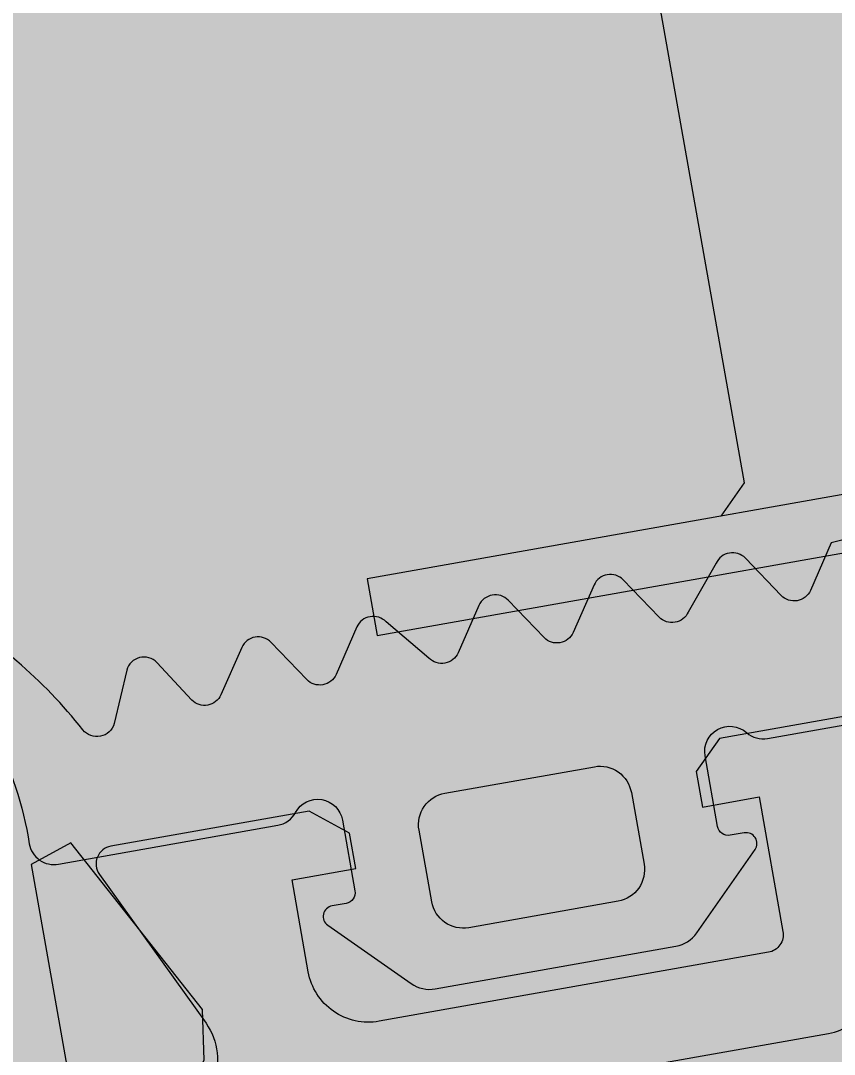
# Model space of a CAD drawing. Header units: millimetres. Extents: x -9096648 to 8741128, y -70248 to 735163.
# Drawn here: x -196587.63 to -196573.83, y 345907.36 to 345924.9 of the extents above; entities that cross this region are included whole.
import ezdxf
from ezdxf import colors
from ezdxf.entities.mleader import LeaderData, LeaderLine
from ezdxf.enums import TextEntityAlignment as Align
from ezdxf.math import Vec2, Vec3

# ---------------------------------------------------------------- set-up
doc = ezdxf.new("R2018")
doc.units = ezdxf.units.MM
for name, color, linetype, lineweight in [('АР_Маркер экспликации', 239, 'Continuous', 13), ('АР_Номер помещения', 1, 'Continuous', 25), ('АР_Отметки', 250, 'Continuous', 15), ('АР_Помещения_площадь', 19, 'Continuous', 9), ('АР_Размеры', 175, 'Continuous', 9), ('АР_Сущ Несущая стена', 202, 'Continuous', 30)]:
    doc.layers.add(name, color=color, linetype=linetype, lineweight=lineweight)
doc.layers.add('АР_Названия помещений', color=124, linetype='Continuous', lineweight=5, plot=False)
doc.styles.add('ISOCPEUR', font='isocpeui.ttf', dxfattribs={"height": 250})
doc.styles.get("Standard").update_dxf_attribs({"font": 'arial.ttf'})

# ---------------------------------------------------------------- blocks, each defined once
blk = doc.blocks.new('*U2187')
at = {"color": 8, "style": 'ISOCPEUR', "flags": 1}
blk.add_attdef('КАТЕГОРИЯ', (-499.166, -2092.186), '', height=250, dxfattribs=at)
at = {"layer": 'АР_Номер помещения', "color": 8, "style": 'ISOCPEUR'}
blk.add_attdef('НОМЕР_ПОМЕЩЕНИЯ', text='', height=300, dxfattribs=at).set_placement((-21006.233, -3796.072), align=Align.MIDDLE_CENTER)
at = {"layer": 'АР_Помещения_площадь', "color": 8, "lineweight": 30, "flags": 104}
blk.add_attdef('ИМЯ_ПОМЕЩЕНИЯ', text='', height=100, dxfattribs=at).set_placement((157.628, 1217.141), align=Align.MIDDLE_CENTER)
at = {"layer": 'АР_Помещения_площадь', "color": 8, "style": 'ISOCPEUR'}
blk.add_attdef('ПЛОЩАДЬ_ПОМЕЩЕНИЯ', text='', height=200, dxfattribs=at).set_placement((-20054.82, -13069.522), align=Align.MIDDLE_RIGHT)
blk = doc.blocks.new('*U2171')
at = {"color": 8, "style": 'ISOCPEUR', "flags": 1}
blk.add_attdef('КАТЕГОРИЯ', (-499.166, -2092.186), '', height=250, dxfattribs=at)
at = {"layer": 'АР_Номер помещения', "color": 8, "style": 'ISOCPEUR'}
blk.add_attdef('НОМЕР_ПОМЕЩЕНИЯ', text='', height=300, dxfattribs=at).set_placement((1135.237, -4683.519), align=Align.MIDDLE_CENTER)
at = {"layer": 'АР_Помещения_площадь', "color": 8, "lineweight": 30, "flags": 104}
blk.add_attdef('ИМЯ_ПОМЕЩЕНИЯ', text='', height=100, dxfattribs=at).set_placement((157.628, 1217.141), align=Align.MIDDLE_CENTER)
at = {"layer": 'АР_Помещения_площадь', "color": 8, "style": 'ISOCPEUR'}
blk.add_attdef('ПЛОЩАДЬ_ПОМЕЩЕНИЯ', text='', height=200, dxfattribs=at).set_placement((6388.051, -10752.088), align=Align.MIDDLE_RIGHT)
blk = doc.blocks.new('*U2167')
at = {"color": 8, "style": 'ISOCPEUR', "flags": 1}
blk.add_attdef('КАТЕГОРИЯ', (-499.166, -2092.186), '', height=250, dxfattribs=at)
at = {"layer": 'АР_Номер помещения', "color": 8, "style": 'ISOCPEUR'}
blk.add_attdef('НОМЕР_ПОМЕЩЕНИЯ', text='', height=300, dxfattribs=at).set_placement((-20232.679, 2600.078), align=Align.MIDDLE_CENTER)
at = {"layer": 'АР_Помещения_площадь', "color": 8, "style": 'ISOCPEUR'}
blk.add_attdef('ПЛОЩАДЬ_ПОМЕЩЕНИЯ', text='', height=200, dxfattribs=at).set_placement((-20053.458, 1769.683), align=Align.MIDDLE_RIGHT)
at = {"layer": 'АР_Помещения_площадь', "color": 8, "lineweight": 30, "flags": 104}
blk.add_attdef('ИМЯ_ПОМЕЩЕНИЯ', text='', height=100, dxfattribs=at).set_placement((157.628, 1217.141), align=Align.MIDDLE_CENTER)
blk = doc.blocks.new('_DotSmall')
at = {"color": 8, "linetype": 'ByBlock', "const_width": 0.5}
blk.add_lwpolyline([(-0.0625, 0, 1), (0.0625, 0, 1)], format="xyb", close=True, dxfattribs=at)

msp = doc.modelspace()

# ---------------------------------------------------------------- linework, layer by layer
at = {"layer": 'АР_Размеры', "color": 8, "lineweight": 0, "ltscale": 100, "transparency": 33554687}
for points in [[(-196575.75, 345916.494), (-196575.355, 345917.06), (-196582.505, 345957.399), (-196583.07, 345957.794), (-196584.631, 345957.518)], [(-196575.75, 345916.494), (-196575.355, 345917.06), (-196582.505, 345957.399), (-196583.07, 345957.794), (-196584.631, 345957.518)], [(-196575.75, 345916.494), (-196575.355, 345917.06), (-196582.505, 345957.399), (-196583.07, 345957.794), (-196584.631, 345957.518)], [(-196575.75, 345916.494), (-196575.355, 345917.06), (-196582.505, 345957.399), (-196583.07, 345957.794), (-196584.631, 345957.518)], [(-196575.75, 345916.494), (-196575.355, 345917.06), (-196582.505, 345957.399), (-196583.07, 345957.794), (-196584.631, 345957.518)], [(-196575.75, 345916.494), (-196575.355, 345917.06), (-196582.505, 345957.399), (-196583.07, 345957.794), (-196584.631, 345957.518)], [(-196575.75, 345916.494), (-196575.355, 345917.06), (-196582.505, 345957.399), (-196583.07, 345957.794), (-196584.631, 345957.518)], [(-196575.75, 345916.494), (-196575.355, 345917.06), (-196582.505, 345957.399), (-196583.07, 345957.794), (-196584.631, 345957.518)], [(-196575.75, 345916.494), (-196575.355, 345917.06), (-196582.505, 345957.399), (-196583.07, 345957.794), (-196584.631, 345957.518)], [(-196575.75, 345916.494), (-196575.355, 345917.06), (-196582.505, 345957.399), (-196583.07, 345957.794), (-196584.631, 345957.518)], [(-196575.75, 345916.494), (-196575.355, 345917.06), (-196582.505, 345957.399), (-196583.07, 345957.794), (-196584.631, 345957.518)], [(-196581.753, 345915.43), (-196581.583, 345914.47)], [(-196581.753, 345915.43), (-196581.583, 345914.47)], [(-196581.753, 345915.43), (-196581.583, 345914.47)], [(-196581.753, 345915.43), (-196581.583, 345914.47)], [(-196581.753, 345915.43), (-196581.583, 345914.47)], [(-196581.753, 345915.43), (-196581.583, 345914.47)], [(-196581.753, 345915.43), (-196581.583, 345914.47)], [(-196581.753, 345915.43), (-196581.583, 345914.47)], [(-196581.753, 345915.43), (-196581.583, 345914.47)], [(-196581.753, 345915.43), (-196581.583, 345914.47)], [(-196581.753, 345915.43), (-196581.583, 345914.47)], [(-196523.606, 345907.906), (-196583.491, 345897.292), (-196583.774, 345897.489), (-196583.965, 345898.57), (-196583.789, 345898.973), (-196581.388, 345899.398), (-196581.19, 345899.681), (-196581.318, 345900.401), (-196581.622, 345900.719), (-196584.023, 345900.293), (-196584.306, 345900.491), (-196585.263, 345905.893), (-196584.516, 345907.264), (-196584.544, 345908.125), (-196586.778, 345910.949), (-196587.456, 345910.581), (-196585.094, 345897.255), (-196583.377, 345895.95), (-196523.252, 345906.606)], [(-196523.606, 345907.906), (-196583.491, 345897.292), (-196583.774, 345897.489), (-196583.965, 345898.57), (-196583.789, 345898.973), (-196581.388, 345899.398), (-196581.19, 345899.681), (-196581.318, 345900.401), (-196581.622, 345900.719), (-196584.023, 345900.293), (-196584.306, 345900.491), (-196585.263, 345905.893), (-196584.516, 345907.264), (-196584.544, 345908.125), (-196586.778, 345910.949), (-196587.456, 345910.581), (-196585.094, 345897.255), (-196583.377, 345895.95), (-196523.252, 345906.606)], [(-196523.606, 345907.906), (-196583.491, 345897.292), (-196583.774, 345897.489), (-196583.965, 345898.57), (-196583.789, 345898.973), (-196581.388, 345899.398), (-196581.19, 345899.681), (-196581.318, 345900.401), (-196581.622, 345900.719), (-196584.023, 345900.293), (-196584.306, 345900.491), (-196585.263, 345905.893), (-196584.516, 345907.264), (-196584.544, 345908.125), (-196586.778, 345910.949), (-196587.456, 345910.581), (-196585.094, 345897.255), (-196583.377, 345895.95), (-196523.252, 345906.606)], [(-196523.606, 345907.906), (-196583.491, 345897.292), (-196583.774, 345897.489), (-196583.965, 345898.57), (-196583.789, 345898.973), (-196581.388, 345899.398), (-196581.19, 345899.681), (-196581.318, 345900.401), (-196581.622, 345900.719), (-196584.023, 345900.293), (-196584.306, 345900.491), (-196585.263, 345905.893), (-196584.516, 345907.264), (-196584.544, 345908.125), (-196586.778, 345910.949), (-196587.456, 345910.581), (-196585.094, 345897.255), (-196583.377, 345895.95), (-196523.252, 345906.606)], [(-196523.606, 345907.906), (-196583.491, 345897.292), (-196583.774, 345897.489), (-196583.965, 345898.57), (-196583.789, 345898.973), (-196581.388, 345899.398), (-196581.19, 345899.681), (-196581.318, 345900.401), (-196581.622, 345900.719), (-196584.023, 345900.293), (-196584.306, 345900.491), (-196585.263, 345905.893), (-196584.516, 345907.264), (-196584.544, 345908.125), (-196586.778, 345910.949), (-196587.456, 345910.581), (-196585.094, 345897.255), (-196583.377, 345895.95), (-196523.252, 345906.606)], [(-196523.606, 345907.906), (-196583.491, 345897.292), (-196583.774, 345897.489), (-196583.965, 345898.57), (-196583.789, 345898.973), (-196581.388, 345899.398), (-196581.19, 345899.681), (-196581.318, 345900.401), (-196581.622, 345900.719), (-196584.023, 345900.293), (-196584.306, 345900.491), (-196585.263, 345905.893), (-196584.516, 345907.264), (-196584.544, 345908.125), (-196586.778, 345910.949), (-196587.456, 345910.581), (-196585.094, 345897.255), (-196583.377, 345895.95), (-196523.252, 345906.606)], [(-196523.606, 345907.906), (-196583.491, 345897.292), (-196583.774, 345897.489), (-196583.965, 345898.57), (-196583.789, 345898.973), (-196581.388, 345899.398), (-196581.19, 345899.681), (-196581.318, 345900.401), (-196581.622, 345900.719), (-196584.023, 345900.293), (-196584.306, 345900.491), (-196585.263, 345905.893), (-196584.516, 345907.264), (-196584.544, 345908.125), (-196586.778, 345910.949), (-196587.456, 345910.581), (-196585.094, 345897.255), (-196583.377, 345895.95), (-196523.252, 345906.606)], [(-196523.606, 345907.906), (-196583.491, 345897.292), (-196583.774, 345897.489), (-196583.965, 345898.57), (-196583.789, 345898.973), (-196581.388, 345899.398), (-196581.19, 345899.681), (-196581.318, 345900.401), (-196581.622, 345900.719), (-196584.023, 345900.293), (-196584.306, 345900.491), (-196585.263, 345905.893), (-196584.516, 345907.264), (-196584.544, 345908.125), (-196586.778, 345910.949), (-196587.456, 345910.581), (-196585.094, 345897.255), (-196583.377, 345895.95), (-196523.252, 345906.606)], [(-196523.606, 345907.906), (-196583.491, 345897.292), (-196583.774, 345897.489), (-196583.965, 345898.57), (-196583.789, 345898.973), (-196581.388, 345899.398), (-196581.19, 345899.681), (-196581.318, 345900.401), (-196581.622, 345900.719), (-196584.023, 345900.293), (-196584.306, 345900.491), (-196585.263, 345905.893), (-196584.516, 345907.264), (-196584.544, 345908.125), (-196586.778, 345910.949), (-196587.456, 345910.581), (-196585.094, 345897.255), (-196583.377, 345895.95), (-196523.252, 345906.606)], [(-196523.606, 345907.906), (-196583.491, 345897.292), (-196583.774, 345897.489), (-196583.965, 345898.57), (-196583.789, 345898.973), (-196581.388, 345899.398), (-196581.19, 345899.681), (-196581.318, 345900.401), (-196581.622, 345900.719), (-196584.023, 345900.293), (-196584.306, 345900.491), (-196585.263, 345905.893), (-196584.516, 345907.264), (-196584.544, 345908.125), (-196586.778, 345910.949), (-196587.456, 345910.581), (-196585.094, 345897.255), (-196583.377, 345895.95), (-196523.252, 345906.606)], [(-196523.606, 345907.906), (-196583.491, 345897.292), (-196583.774, 345897.489), (-196583.965, 345898.57), (-196583.789, 345898.973), (-196581.388, 345899.398), (-196581.19, 345899.681), (-196581.318, 345900.401), (-196581.622, 345900.719), (-196584.023, 345900.293), (-196584.306, 345900.491), (-196585.263, 345905.893), (-196584.516, 345907.264), (-196584.544, 345908.125), (-196586.778, 345910.949), (-196587.456, 345910.581), (-196585.094, 345897.255), (-196583.377, 345895.95), (-196523.252, 345906.606)]]:
    msp.add_lwpolyline(points, dxfattribs=at)
for points in [[(-196567.415, 345952.19), (-196561.631, 345919.554, 0.414326), (-196560.995, 345919.11), (-196559.674, 345919.344, 0.410627), (-196559.228, 345919.973), (-196559.347, 345920.64, 0.492552), (-196559.611, 345920.841), (-196560.109, 345920.752, -0.441111), (-196560.392, 345920.95), (-196560.66, 345922.804, -0.208057), (-196560.38, 345923.66, -0.000016), (-196558.452, 345926.415, -0.439819), (-196557.009, 345926.671, -0.000016), (-196554.252, 345924.746, -0.208057), (-196553.695, 345924.039), (-196553.309, 345922.205, -0.441111), (-196553.507, 345921.923), (-196554.005, 345921.834, 0.492552), (-196554.184, 345921.555), (-196554.066, 345920.888, 0.410627), (-196553.431, 345920.45), (-196552.111, 345920.684, 0.414326), (-196551.666, 345921.32), (-196557.451, 345953.956, 0.523933)], [(-196567.415, 345952.19), (-196561.631, 345919.554, 0.414326), (-196560.995, 345919.11), (-196559.674, 345919.344, 0.410627), (-196559.228, 345919.973), (-196559.347, 345920.64, 0.492552), (-196559.611, 345920.841), (-196560.109, 345920.752, -0.441111), (-196560.392, 345920.95), (-196560.66, 345922.804, -0.208057), (-196560.38, 345923.66, -0.000016), (-196558.452, 345926.415, -0.439819), (-196557.009, 345926.671, -0.000016), (-196554.252, 345924.746, -0.208057), (-196553.695, 345924.039), (-196553.309, 345922.205, -0.441111), (-196553.507, 345921.923), (-196554.005, 345921.834, 0.492552), (-196554.184, 345921.555), (-196554.066, 345920.888, 0.410627), (-196553.431, 345920.45), (-196552.111, 345920.684, 0.414326), (-196551.666, 345921.32), (-196557.451, 345953.956, 0.523933)], [(-196567.415, 345952.19), (-196561.631, 345919.554, 0.414326), (-196560.995, 345919.11), (-196559.674, 345919.344, 0.410627), (-196559.228, 345919.973), (-196559.347, 345920.64, 0.492552), (-196559.611, 345920.841), (-196560.109, 345920.752, -0.441111), (-196560.392, 345920.95), (-196560.66, 345922.804, -0.208057), (-196560.38, 345923.66, -0.000016), (-196558.452, 345926.415, -0.439819), (-196557.009, 345926.671, -0.000016), (-196554.252, 345924.746, -0.208057), (-196553.695, 345924.039), (-196553.309, 345922.205, -0.441111), (-196553.507, 345921.923), (-196554.005, 345921.834, 0.492552), (-196554.184, 345921.555), (-196554.066, 345920.888, 0.410627), (-196553.431, 345920.45), (-196552.111, 345920.684, 0.414326), (-196551.666, 345921.32), (-196557.451, 345953.956, 0.523933)], [(-196567.415, 345952.19), (-196561.631, 345919.554, 0.414326), (-196560.995, 345919.11), (-196559.674, 345919.344, 0.410627), (-196559.228, 345919.973), (-196559.347, 345920.64, 0.492552), (-196559.611, 345920.841), (-196560.109, 345920.752, -0.441111), (-196560.392, 345920.95), (-196560.66, 345922.804, -0.208057), (-196560.38, 345923.66, -0.000016), (-196558.452, 345926.415, -0.439819), (-196557.009, 345926.671, -0.000016), (-196554.252, 345924.746, -0.208057), (-196553.695, 345924.039), (-196553.309, 345922.205, -0.441111), (-196553.507, 345921.923), (-196554.005, 345921.834, 0.492552), (-196554.184, 345921.555), (-196554.066, 345920.888, 0.410627), (-196553.431, 345920.45), (-196552.111, 345920.684, 0.414326), (-196551.666, 345921.32), (-196557.451, 345953.956, 0.523933)], [(-196567.415, 345952.19), (-196561.631, 345919.554, 0.414326), (-196560.995, 345919.11), (-196559.674, 345919.344, 0.410627), (-196559.228, 345919.973), (-196559.347, 345920.64, 0.492552), (-196559.611, 345920.841), (-196560.109, 345920.752, -0.441111), (-196560.392, 345920.95), (-196560.66, 345922.804, -0.208057), (-196560.38, 345923.66, -0.000016), (-196558.452, 345926.415, -0.439819), (-196557.009, 345926.671, -0.000016), (-196554.252, 345924.746, -0.208057), (-196553.695, 345924.039), (-196553.309, 345922.205, -0.441111), (-196553.507, 345921.923), (-196554.005, 345921.834, 0.492552), (-196554.184, 345921.555), (-196554.066, 345920.888, 0.410627), (-196553.431, 345920.45), (-196552.111, 345920.684, 0.414326), (-196551.666, 345921.32), (-196557.451, 345953.956, 0.523933)], [(-196567.415, 345952.19), (-196561.631, 345919.554, 0.414326), (-196560.995, 345919.11), (-196559.674, 345919.344, 0.410627), (-196559.228, 345919.973), (-196559.347, 345920.64, 0.492552), (-196559.611, 345920.841), (-196560.109, 345920.752, -0.441111), (-196560.392, 345920.95), (-196560.66, 345922.804, -0.208057), (-196560.38, 345923.66, -0.000016), (-196558.452, 345926.415, -0.439819), (-196557.009, 345926.671, -0.000016), (-196554.252, 345924.746, -0.208057), (-196553.695, 345924.039), (-196553.309, 345922.205, -0.441111), (-196553.507, 345921.923), (-196554.005, 345921.834, 0.492552), (-196554.184, 345921.555), (-196554.066, 345920.888, 0.410627), (-196553.431, 345920.45), (-196552.111, 345920.684, 0.414326), (-196551.666, 345921.32), (-196557.451, 345953.956, 0.523933)], [(-196567.415, 345952.19), (-196561.631, 345919.554, 0.414326), (-196560.995, 345919.11), (-196559.674, 345919.344, 0.410627), (-196559.228, 345919.973), (-196559.347, 345920.64, 0.492552), (-196559.611, 345920.841), (-196560.109, 345920.752, -0.441111), (-196560.392, 345920.95), (-196560.66, 345922.804, -0.208057), (-196560.38, 345923.66, -0.000016), (-196558.452, 345926.415, -0.439819), (-196557.009, 345926.671, -0.000016), (-196554.252, 345924.746, -0.208057), (-196553.695, 345924.039), (-196553.309, 345922.205, -0.441111), (-196553.507, 345921.923), (-196554.005, 345921.834, 0.492552), (-196554.184, 345921.555), (-196554.066, 345920.888, 0.410627), (-196553.431, 345920.45), (-196552.111, 345920.684, 0.414326), (-196551.666, 345921.32), (-196557.451, 345953.956, 0.523933)], [(-196567.415, 345952.19), (-196561.631, 345919.554, 0.414326), (-196560.995, 345919.11), (-196559.674, 345919.344, 0.410627), (-196559.228, 345919.973), (-196559.347, 345920.64, 0.492552), (-196559.611, 345920.841), (-196560.109, 345920.752, -0.441111), (-196560.392, 345920.95), (-196560.66, 345922.804, -0.208057), (-196560.38, 345923.66, -0.000016), (-196558.452, 345926.415, -0.439819), (-196557.009, 345926.671, -0.000016), (-196554.252, 345924.746, -0.208057), (-196553.695, 345924.039), (-196553.309, 345922.205, -0.441111), (-196553.507, 345921.923), (-196554.005, 345921.834, 0.492552), (-196554.184, 345921.555), (-196554.066, 345920.888, 0.410627), (-196553.431, 345920.45), (-196552.111, 345920.684, 0.414326), (-196551.666, 345921.32), (-196557.451, 345953.956, 0.523933)], [(-196567.415, 345952.19), (-196561.631, 345919.554, 0.414326), (-196560.995, 345919.11), (-196559.674, 345919.344, 0.410627), (-196559.228, 345919.973), (-196559.347, 345920.64, 0.492552), (-196559.611, 345920.841), (-196560.109, 345920.752, -0.441111), (-196560.392, 345920.95), (-196560.66, 345922.804, -0.208057), (-196560.38, 345923.66, -0.000016), (-196558.452, 345926.415, -0.439819), (-196557.009, 345926.671, -0.000016), (-196554.252, 345924.746, -0.208057), (-196553.695, 345924.039), (-196553.309, 345922.205, -0.441111), (-196553.507, 345921.923), (-196554.005, 345921.834, 0.492552), (-196554.184, 345921.555), (-196554.066, 345920.888, 0.410627), (-196553.431, 345920.45), (-196552.111, 345920.684, 0.414326), (-196551.666, 345921.32), (-196557.451, 345953.956, 0.523933)], [(-196567.415, 345952.19), (-196561.631, 345919.554, 0.414326), (-196560.995, 345919.11), (-196559.674, 345919.344, 0.410627), (-196559.228, 345919.973), (-196559.347, 345920.64, 0.492552), (-196559.611, 345920.841), (-196560.109, 345920.752, -0.441111), (-196560.392, 345920.95), (-196560.66, 345922.804, -0.208057), (-196560.38, 345923.66, -0.000016), (-196558.452, 345926.415, -0.439819), (-196557.009, 345926.671, -0.000016), (-196554.252, 345924.746, -0.208057), (-196553.695, 345924.039), (-196553.309, 345922.205, -0.441111), (-196553.507, 345921.923), (-196554.005, 345921.834, 0.492552), (-196554.184, 345921.555), (-196554.066, 345920.888, 0.410627), (-196553.431, 345920.45), (-196552.111, 345920.684, 0.414326), (-196551.666, 345921.32), (-196557.451, 345953.956, 0.523933)], [(-196567.415, 345952.19), (-196561.631, 345919.554, 0.414326), (-196560.995, 345919.11), (-196559.674, 345919.344, 0.410627), (-196559.228, 345919.973), (-196559.347, 345920.64, 0.492552), (-196559.611, 345920.841), (-196560.109, 345920.752, -0.441111), (-196560.392, 345920.95), (-196560.66, 345922.804, -0.208057), (-196560.38, 345923.66, -0.000016), (-196558.452, 345926.415, -0.439819), (-196557.009, 345926.671, -0.000016), (-196554.252, 345924.746, -0.208057), (-196553.695, 345924.039), (-196553.309, 345922.205, -0.441111), (-196553.507, 345921.923), (-196554.005, 345921.834, 0.492552), (-196554.184, 345921.555), (-196554.066, 345920.888, 0.410627), (-196553.431, 345920.45), (-196552.111, 345920.684, 0.414326), (-196551.666, 345921.32), (-196557.451, 345953.956, 0.523933)], [(-196567.415, 345952.19), (-196561.631, 345919.554, 0.414326), (-196560.995, 345919.11), (-196559.674, 345919.344, 0.410627), (-196559.228, 345919.973), (-196559.347, 345920.64, 0.492552), (-196559.611, 345920.841), (-196560.109, 345920.752, -0.441111), (-196560.392, 345920.95), (-196560.66, 345922.804, -0.208057), (-196560.38, 345923.66, -0.000016), (-196558.452, 345926.415, -0.439819), (-196557.009, 345926.671, -0.000016), (-196554.252, 345924.746, -0.208057), (-196553.695, 345924.039), (-196553.309, 345922.205, -0.441111), (-196553.507, 345921.923), (-196554.005, 345921.834, 0.492552), (-196554.184, 345921.555), (-196554.066, 345920.888, 0.410627), (-196553.431, 345920.45), (-196552.111, 345920.684, 0.414326), (-196551.666, 345921.32), (-196557.451, 345953.956, 0.523933)], [(-196536.154, 345919.746), (-196575.776, 345912.723), (-196576.172, 345912.158), (-196576.065, 345911.558), (-196575.105, 345911.728), (-196574.7, 345909.447, -0.414362), (-196574.947, 345909.093), (-196581.55, 345907.923, -0.414326), (-196582.752, 345908.763), (-196583.028, 345910.323), (-196581.948, 345910.515), (-196582.054, 345911.115), (-196582.739, 345911.489), (-196586.101, 345910.893, 0.551224), (-196586.296, 345910.416), (-196584.486, 345907.889, -0.267349), (-196584.386, 345906.86)], [(-196536.154, 345919.746), (-196575.776, 345912.723), (-196576.172, 345912.158), (-196576.065, 345911.558), (-196575.105, 345911.728), (-196574.7, 345909.447, -0.414362), (-196574.947, 345909.093), (-196581.55, 345907.923, -0.414326), (-196582.752, 345908.763), (-196583.028, 345910.323), (-196581.948, 345910.515), (-196582.054, 345911.115), (-196582.739, 345911.489), (-196586.101, 345910.893, 0.551224), (-196586.296, 345910.416), (-196584.486, 345907.889, -0.267349), (-196584.386, 345906.86)], [(-196536.154, 345919.746), (-196575.776, 345912.723), (-196576.172, 345912.158), (-196576.065, 345911.558), (-196575.105, 345911.728), (-196574.7, 345909.447, -0.414362), (-196574.947, 345909.093), (-196581.55, 345907.923, -0.414326), (-196582.752, 345908.763), (-196583.028, 345910.323), (-196581.948, 345910.515), (-196582.054, 345911.115), (-196582.739, 345911.489), (-196586.101, 345910.893, 0.551224), (-196586.296, 345910.416), (-196584.486, 345907.889, -0.267349), (-196584.386, 345906.86)], [(-196536.154, 345919.746), (-196575.776, 345912.723), (-196576.172, 345912.158), (-196576.065, 345911.558), (-196575.105, 345911.728), (-196574.7, 345909.447, -0.414362), (-196574.947, 345909.093), (-196581.55, 345907.923, -0.414326), (-196582.752, 345908.763), (-196583.028, 345910.323), (-196581.948, 345910.515), (-196582.054, 345911.115), (-196582.739, 345911.489), (-196586.101, 345910.893, 0.551224), (-196586.296, 345910.416), (-196584.486, 345907.889, -0.267349), (-196584.386, 345906.86)], [(-196536.154, 345919.746), (-196575.776, 345912.723), (-196576.172, 345912.158), (-196576.065, 345911.558), (-196575.105, 345911.728), (-196574.7, 345909.447, -0.414362), (-196574.947, 345909.093), (-196581.55, 345907.923, -0.414326), (-196582.752, 345908.763), (-196583.028, 345910.323), (-196581.948, 345910.515), (-196582.054, 345911.115), (-196582.739, 345911.489), (-196586.101, 345910.893, 0.551224), (-196586.296, 345910.416), (-196584.486, 345907.889, -0.267349), (-196584.386, 345906.86)], [(-196536.154, 345919.746), (-196575.776, 345912.723), (-196576.172, 345912.158), (-196576.065, 345911.558), (-196575.105, 345911.728), (-196574.7, 345909.447, -0.414362), (-196574.947, 345909.093), (-196581.55, 345907.923, -0.414326), (-196582.752, 345908.763), (-196583.028, 345910.323), (-196581.948, 345910.515), (-196582.054, 345911.115), (-196582.739, 345911.489), (-196586.101, 345910.893, 0.551224), (-196586.296, 345910.416), (-196584.486, 345907.889, -0.267349), (-196584.386, 345906.86)], [(-196536.154, 345919.746), (-196575.776, 345912.723), (-196576.172, 345912.158), (-196576.065, 345911.558), (-196575.105, 345911.728), (-196574.7, 345909.447, -0.414362), (-196574.947, 345909.093), (-196581.55, 345907.923, -0.414326), (-196582.752, 345908.763), (-196583.028, 345910.323), (-196581.948, 345910.515), (-196582.054, 345911.115), (-196582.739, 345911.489), (-196586.101, 345910.893, 0.551224), (-196586.296, 345910.416), (-196584.486, 345907.889, -0.267349), (-196584.386, 345906.86)], [(-196536.154, 345919.746), (-196575.776, 345912.723), (-196576.172, 345912.158), (-196576.065, 345911.558), (-196575.105, 345911.728), (-196574.7, 345909.447, -0.414362), (-196574.947, 345909.093), (-196581.55, 345907.923, -0.414326), (-196582.752, 345908.763), (-196583.028, 345910.323), (-196581.948, 345910.515), (-196582.054, 345911.115), (-196582.739, 345911.489), (-196586.101, 345910.893, 0.551224), (-196586.296, 345910.416), (-196584.486, 345907.889, -0.267349), (-196584.386, 345906.86)], [(-196536.154, 345919.746), (-196575.776, 345912.723), (-196576.172, 345912.158), (-196576.065, 345911.558), (-196575.105, 345911.728), (-196574.7, 345909.447, -0.414362), (-196574.947, 345909.093), (-196581.55, 345907.923, -0.414326), (-196582.752, 345908.763), (-196583.028, 345910.323), (-196581.948, 345910.515), (-196582.054, 345911.115), (-196582.739, 345911.489), (-196586.101, 345910.893, 0.551224), (-196586.296, 345910.416), (-196584.486, 345907.889, -0.267349), (-196584.386, 345906.86)], [(-196536.154, 345919.746), (-196575.776, 345912.723), (-196576.172, 345912.158), (-196576.065, 345911.558), (-196575.105, 345911.728), (-196574.7, 345909.447, -0.414362), (-196574.947, 345909.093), (-196581.55, 345907.923, -0.414326), (-196582.752, 345908.763), (-196583.028, 345910.323), (-196581.948, 345910.515), (-196582.054, 345911.115), (-196582.739, 345911.489), (-196586.101, 345910.893, 0.551224), (-196586.296, 345910.416), (-196584.486, 345907.889, -0.267349), (-196584.386, 345906.86)], [(-196536.154, 345919.746), (-196575.776, 345912.723), (-196576.172, 345912.158), (-196576.065, 345911.558), (-196575.105, 345911.728), (-196574.7, 345909.447, -0.414362), (-196574.947, 345909.093), (-196581.55, 345907.923, -0.414326), (-196582.752, 345908.763), (-196583.028, 345910.323), (-196581.948, 345910.515), (-196582.054, 345911.115), (-196582.739, 345911.489), (-196586.101, 345910.893, 0.551224), (-196586.296, 345910.416), (-196584.486, 345907.889, -0.267349), (-196584.386, 345906.86)], [(-196566.494, 345917.348, 0.035408), (-196573.882, 345916.038), (-196574.235, 345915.233, -0.527868), (-196574.73, 345915.145), (-196575.338, 345915.78, 0.527868), (-196575.834, 345915.692), (-196576.306, 345914.866, -0.527868), (-196576.802, 345914.778), (-196577.41, 345915.413, 0.527868), (-196577.905, 345915.325), (-196578.258, 345914.52, -0.527868), (-196578.753, 345914.432), (-196579.361, 345915.067, 0.527868), (-196579.857, 345914.979), (-196580.209, 345914.174, -0.527868), (-196580.705, 345914.086), (-196581.433, 345914.7, 0.527868), (-196581.928, 345914.612), (-196582.281, 345913.807, -0.527868), (-196582.777, 345913.719), (-196583.385, 345914.354, 0.527868), (-196583.88, 345914.266), (-196584.233, 345913.461, -0.527868), (-196584.728, 345913.373), (-196585.321, 345914.011, 0.57795), (-196585.833, 345913.879), (-196586.044, 345912.975, -0.615334), (-196586.578, 345912.868, 0.101403), (-196589.021, 345914.944, 0.887085)], [(-196566.494, 345917.348, 0.035408), (-196573.882, 345916.038), (-196574.235, 345915.233, -0.527868), (-196574.73, 345915.145), (-196575.338, 345915.78, 0.527868), (-196575.834, 345915.692), (-196576.306, 345914.866, -0.527868), (-196576.802, 345914.778), (-196577.41, 345915.413, 0.527868), (-196577.905, 345915.325), (-196578.258, 345914.52, -0.527868), (-196578.753, 345914.432), (-196579.361, 345915.067, 0.527868), (-196579.857, 345914.979), (-196580.209, 345914.174, -0.527868), (-196580.705, 345914.086), (-196581.433, 345914.7, 0.527868), (-196581.928, 345914.612), (-196582.281, 345913.807, -0.527868), (-196582.777, 345913.719), (-196583.385, 345914.354, 0.527868), (-196583.88, 345914.266), (-196584.233, 345913.461, -0.527868), (-196584.728, 345913.373), (-196585.321, 345914.011, 0.57795), (-196585.833, 345913.879), (-196586.044, 345912.975, -0.615334), (-196586.578, 345912.868, 0.101403), (-196589.021, 345914.944, 0.887085)], [(-196566.494, 345917.348, 0.035408), (-196573.882, 345916.038), (-196574.235, 345915.233, -0.527868), (-196574.73, 345915.145), (-196575.338, 345915.78, 0.527868), (-196575.834, 345915.692), (-196576.306, 345914.866, -0.527868), (-196576.802, 345914.778), (-196577.41, 345915.413, 0.527868), (-196577.905, 345915.325), (-196578.258, 345914.52, -0.527868), (-196578.753, 345914.432), (-196579.361, 345915.067, 0.527868), (-196579.857, 345914.979), (-196580.209, 345914.174, -0.527868), (-196580.705, 345914.086), (-196581.433, 345914.7, 0.527868), (-196581.928, 345914.612), (-196582.281, 345913.807, -0.527868), (-196582.777, 345913.719), (-196583.385, 345914.354, 0.527868), (-196583.88, 345914.266), (-196584.233, 345913.461, -0.527868), (-196584.728, 345913.373), (-196585.321, 345914.011, 0.57795), (-196585.833, 345913.879), (-196586.044, 345912.975, -0.615334), (-196586.578, 345912.868, 0.101403), (-196589.021, 345914.944, 0.887085)], [(-196566.494, 345917.348, 0.035408), (-196573.882, 345916.038), (-196574.235, 345915.233, -0.527868), (-196574.73, 345915.145), (-196575.338, 345915.78, 0.527868), (-196575.834, 345915.692), (-196576.306, 345914.866, -0.527868), (-196576.802, 345914.778), (-196577.41, 345915.413, 0.527868), (-196577.905, 345915.325), (-196578.258, 345914.52, -0.527868), (-196578.753, 345914.432), (-196579.361, 345915.067, 0.527868), (-196579.857, 345914.979), (-196580.209, 345914.174, -0.527868), (-196580.705, 345914.086), (-196581.433, 345914.7, 0.527868), (-196581.928, 345914.612), (-196582.281, 345913.807, -0.527868), (-196582.777, 345913.719), (-196583.385, 345914.354, 0.527868), (-196583.88, 345914.266), (-196584.233, 345913.461, -0.527868), (-196584.728, 345913.373), (-196585.321, 345914.011, 0.57795), (-196585.833, 345913.879), (-196586.044, 345912.975, -0.615334), (-196586.578, 345912.868, 0.101403), (-196589.021, 345914.944, 0.887085)], [(-196566.494, 345917.348, 0.035408), (-196573.882, 345916.038), (-196574.235, 345915.233, -0.527868), (-196574.73, 345915.145), (-196575.338, 345915.78, 0.527868), (-196575.834, 345915.692), (-196576.306, 345914.866, -0.527868), (-196576.802, 345914.778), (-196577.41, 345915.413, 0.527868), (-196577.905, 345915.325), (-196578.258, 345914.52, -0.527868), (-196578.753, 345914.432), (-196579.361, 345915.067, 0.527868), (-196579.857, 345914.979), (-196580.209, 345914.174, -0.527868), (-196580.705, 345914.086), (-196581.433, 345914.7, 0.527868), (-196581.928, 345914.612), (-196582.281, 345913.807, -0.527868), (-196582.777, 345913.719), (-196583.385, 345914.354, 0.527868), (-196583.88, 345914.266), (-196584.233, 345913.461, -0.527868), (-196584.728, 345913.373), (-196585.321, 345914.011, 0.57795), (-196585.833, 345913.879), (-196586.044, 345912.975, -0.615334), (-196586.578, 345912.868, 0.101403), (-196589.021, 345914.944, 0.887085)], [(-196566.494, 345917.348, 0.035408), (-196573.882, 345916.038), (-196574.235, 345915.233, -0.527868), (-196574.73, 345915.145), (-196575.338, 345915.78, 0.527868), (-196575.834, 345915.692), (-196576.306, 345914.866, -0.527868), (-196576.802, 345914.778), (-196577.41, 345915.413, 0.527868), (-196577.905, 345915.325), (-196578.258, 345914.52, -0.527868), (-196578.753, 345914.432), (-196579.361, 345915.067, 0.527868), (-196579.857, 345914.979), (-196580.209, 345914.174, -0.527868), (-196580.705, 345914.086), (-196581.433, 345914.7, 0.527868), (-196581.928, 345914.612), (-196582.281, 345913.807, -0.527868), (-196582.777, 345913.719), (-196583.385, 345914.354, 0.527868), (-196583.88, 345914.266), (-196584.233, 345913.461, -0.527868), (-196584.728, 345913.373), (-196585.321, 345914.011, 0.57795), (-196585.833, 345913.879), (-196586.044, 345912.975, -0.615334), (-196586.578, 345912.868, 0.101403), (-196589.021, 345914.944, 0.887085)], [(-196566.494, 345917.348, 0.035408), (-196573.882, 345916.038), (-196574.235, 345915.233, -0.527868), (-196574.73, 345915.145), (-196575.338, 345915.78, 0.527868), (-196575.834, 345915.692), (-196576.306, 345914.866, -0.527868), (-196576.802, 345914.778), (-196577.41, 345915.413, 0.527868), (-196577.905, 345915.325), (-196578.258, 345914.52, -0.527868), (-196578.753, 345914.432), (-196579.361, 345915.067, 0.527868), (-196579.857, 345914.979), (-196580.209, 345914.174, -0.527868), (-196580.705, 345914.086), (-196581.433, 345914.7, 0.527868), (-196581.928, 345914.612), (-196582.281, 345913.807, -0.527868), (-196582.777, 345913.719), (-196583.385, 345914.354, 0.527868), (-196583.88, 345914.266), (-196584.233, 345913.461, -0.527868), (-196584.728, 345913.373), (-196585.321, 345914.011, 0.57795), (-196585.833, 345913.879), (-196586.044, 345912.975, -0.615334), (-196586.578, 345912.868, 0.101403), (-196589.021, 345914.944, 0.887085)], [(-196566.494, 345917.348, 0.035408), (-196573.882, 345916.038), (-196574.235, 345915.233, -0.527868), (-196574.73, 345915.145), (-196575.338, 345915.78, 0.527868), (-196575.834, 345915.692), (-196576.306, 345914.866, -0.527868), (-196576.802, 345914.778), (-196577.41, 345915.413, 0.527868), (-196577.905, 345915.325), (-196578.258, 345914.52, -0.527868), (-196578.753, 345914.432), (-196579.361, 345915.067, 0.527868), (-196579.857, 345914.979), (-196580.209, 345914.174, -0.527868), (-196580.705, 345914.086), (-196581.433, 345914.7, 0.527868), (-196581.928, 345914.612), (-196582.281, 345913.807, -0.527868), (-196582.777, 345913.719), (-196583.385, 345914.354, 0.527868), (-196583.88, 345914.266), (-196584.233, 345913.461, -0.527868), (-196584.728, 345913.373), (-196585.321, 345914.011, 0.57795), (-196585.833, 345913.879), (-196586.044, 345912.975, -0.615334), (-196586.578, 345912.868, 0.101403), (-196589.021, 345914.944, 0.887085)], [(-196566.494, 345917.348, 0.035408), (-196573.882, 345916.038), (-196574.235, 345915.233, -0.527868), (-196574.73, 345915.145), (-196575.338, 345915.78, 0.527868), (-196575.834, 345915.692), (-196576.306, 345914.866, -0.527868), (-196576.802, 345914.778), (-196577.41, 345915.413, 0.527868), (-196577.905, 345915.325), (-196578.258, 345914.52, -0.527868), (-196578.753, 345914.432), (-196579.361, 345915.067, 0.527868), (-196579.857, 345914.979), (-196580.209, 345914.174, -0.527868), (-196580.705, 345914.086), (-196581.433, 345914.7, 0.527868), (-196581.928, 345914.612), (-196582.281, 345913.807, -0.527868), (-196582.777, 345913.719), (-196583.385, 345914.354, 0.527868), (-196583.88, 345914.266), (-196584.233, 345913.461, -0.527868), (-196584.728, 345913.373), (-196585.321, 345914.011, 0.57795), (-196585.833, 345913.879), (-196586.044, 345912.975, -0.615334), (-196586.578, 345912.868, 0.101403), (-196589.021, 345914.944, 0.887085)], [(-196566.494, 345917.348, 0.035408), (-196573.882, 345916.038), (-196574.235, 345915.233, -0.527868), (-196574.73, 345915.145), (-196575.338, 345915.78, 0.527868), (-196575.834, 345915.692), (-196576.306, 345914.866, -0.527868), (-196576.802, 345914.778), (-196577.41, 345915.413, 0.527868), (-196577.905, 345915.325), (-196578.258, 345914.52, -0.527868), (-196578.753, 345914.432), (-196579.361, 345915.067, 0.527868), (-196579.857, 345914.979), (-196580.209, 345914.174, -0.527868), (-196580.705, 345914.086), (-196581.433, 345914.7, 0.527868), (-196581.928, 345914.612), (-196582.281, 345913.807, -0.527868), (-196582.777, 345913.719), (-196583.385, 345914.354, 0.527868), (-196583.88, 345914.266), (-196584.233, 345913.461, -0.527868), (-196584.728, 345913.373), (-196585.321, 345914.011, 0.57795), (-196585.833, 345913.879), (-196586.044, 345912.975, -0.615334), (-196586.578, 345912.868, 0.101403), (-196589.021, 345914.944, 0.887085)], [(-196566.494, 345917.348, 0.035408), (-196573.882, 345916.038), (-196574.235, 345915.233, -0.527868), (-196574.73, 345915.145), (-196575.338, 345915.78, 0.527868), (-196575.834, 345915.692), (-196576.306, 345914.866, -0.527868), (-196576.802, 345914.778), (-196577.41, 345915.413, 0.527868), (-196577.905, 345915.325), (-196578.258, 345914.52, -0.527868), (-196578.753, 345914.432), (-196579.361, 345915.067, 0.527868), (-196579.857, 345914.979), (-196580.209, 345914.174, -0.527868), (-196580.705, 345914.086), (-196581.433, 345914.7, 0.527868), (-196581.928, 345914.612), (-196582.281, 345913.807, -0.527868), (-196582.777, 345913.719), (-196583.385, 345914.354, 0.527868), (-196583.88, 345914.266), (-196584.233, 345913.461, -0.527868), (-196584.728, 345913.373), (-196585.321, 345914.011, 0.57795), (-196585.833, 345913.879), (-196586.044, 345912.975, -0.615334), (-196586.578, 345912.868, 0.101403), (-196589.021, 345914.944, 0.887085)], [(-196566.494, 345917.348, 0.035408), (-196573.882, 345916.038), (-196574.235, 345915.233, -0.527868), (-196574.73, 345915.145), (-196575.338, 345915.78, 0.527868), (-196575.834, 345915.692), (-196576.306, 345914.866, -0.527868), (-196576.802, 345914.778), (-196577.41, 345915.413, 0.527868), (-196577.905, 345915.325), (-196578.258, 345914.52, -0.527868), (-196578.753, 345914.432), (-196579.361, 345915.067, 0.527868), (-196579.857, 345914.979), (-196580.209, 345914.174, -0.527868), (-196580.705, 345914.086), (-196581.433, 345914.7, 0.527868), (-196581.928, 345914.612), (-196582.281, 345913.807, -0.527868), (-196582.777, 345913.719), (-196583.385, 345914.354, 0.527868), (-196583.88, 345914.266), (-196584.233, 345913.461, -0.527868), (-196584.728, 345913.373), (-196585.321, 345914.011, 0.57795), (-196585.833, 345913.879), (-196586.044, 345912.975, -0.615334), (-196586.578, 345912.868, 0.101403), (-196589.021, 345914.944, 0.887085)], [(-196589.373, 345914.452, -0.164997), (-196587.506, 345911.054), (-196587.485, 345910.934, 0.414304), (-196586.99, 345910.588), (-196583.269, 345911.248, 0.228696), (-196582.968, 345911.465, -0.319049), (-196582.525, 345911.683, -0.319002), (-196582.172, 345911.336), (-196581.96, 345910.136, -0.4144), (-196582.108, 345909.924), (-196582.348, 345909.881, 0.668339), (-196582.421, 345909.551), (-196581.008, 345908.563, 0.198883), (-196580.597, 345908.473), (-196576.516, 345909.196, 0.198883), (-196576.162, 345909.422), (-196575.174, 345910.836, 0.668339), (-196575.356, 345911.12), (-196575.596, 345911.078, -0.4144), (-196575.808, 345911.226), (-196576.021, 345912.427, -0.710202), (-196575.318, 345912.821, 0.228696), (-196574.961, 345912.72), (-196565.787, 345914.346, 0.414362)], [(-196589.373, 345914.452, -0.164997), (-196587.506, 345911.054), (-196587.485, 345910.934, 0.414304), (-196586.99, 345910.588), (-196583.269, 345911.248, 0.228696), (-196582.968, 345911.465, -0.319049), (-196582.525, 345911.683, -0.319002), (-196582.172, 345911.336), (-196581.96, 345910.136, -0.4144), (-196582.108, 345909.924), (-196582.348, 345909.881, 0.668339), (-196582.421, 345909.551), (-196581.008, 345908.563, 0.198883), (-196580.597, 345908.473), (-196576.516, 345909.196, 0.198883), (-196576.162, 345909.422), (-196575.174, 345910.836, 0.668339), (-196575.356, 345911.12), (-196575.596, 345911.078, -0.4144), (-196575.808, 345911.226), (-196576.021, 345912.427, -0.710202), (-196575.318, 345912.821, 0.228696), (-196574.961, 345912.72), (-196565.787, 345914.346, 0.414362)], [(-196589.373, 345914.452, -0.164997), (-196587.506, 345911.054), (-196587.485, 345910.934, 0.414304), (-196586.99, 345910.588), (-196583.269, 345911.248, 0.228696), (-196582.968, 345911.465, -0.319049), (-196582.525, 345911.683, -0.319002), (-196582.172, 345911.336), (-196581.96, 345910.136, -0.4144), (-196582.108, 345909.924), (-196582.348, 345909.881, 0.668339), (-196582.421, 345909.551), (-196581.008, 345908.563, 0.198883), (-196580.597, 345908.473), (-196576.516, 345909.196, 0.198883), (-196576.162, 345909.422), (-196575.174, 345910.836, 0.668339), (-196575.356, 345911.12), (-196575.596, 345911.078, -0.4144), (-196575.808, 345911.226), (-196576.021, 345912.427, -0.710202), (-196575.318, 345912.821, 0.228696), (-196574.961, 345912.72), (-196565.787, 345914.346, 0.414362)], [(-196589.373, 345914.452, -0.164997), (-196587.506, 345911.054), (-196587.485, 345910.934, 0.414304), (-196586.99, 345910.588), (-196583.269, 345911.248, 0.228696), (-196582.968, 345911.465, -0.319049), (-196582.525, 345911.683, -0.319002), (-196582.172, 345911.336), (-196581.96, 345910.136, -0.4144), (-196582.108, 345909.924), (-196582.348, 345909.881, 0.668339), (-196582.421, 345909.551), (-196581.008, 345908.563, 0.198883), (-196580.597, 345908.473), (-196576.516, 345909.196, 0.198883), (-196576.162, 345909.422), (-196575.174, 345910.836, 0.668339), (-196575.356, 345911.12), (-196575.596, 345911.078, -0.4144), (-196575.808, 345911.226), (-196576.021, 345912.427, -0.710202), (-196575.318, 345912.821, 0.228696), (-196574.961, 345912.72), (-196565.787, 345914.346, 0.414362)], [(-196589.373, 345914.452, -0.164997), (-196587.506, 345911.054), (-196587.485, 345910.934, 0.414304), (-196586.99, 345910.588), (-196583.269, 345911.248, 0.228696), (-196582.968, 345911.465, -0.319049), (-196582.525, 345911.683, -0.319002), (-196582.172, 345911.336), (-196581.96, 345910.136, -0.4144), (-196582.108, 345909.924), (-196582.348, 345909.881, 0.668339), (-196582.421, 345909.551), (-196581.008, 345908.563, 0.198883), (-196580.597, 345908.473), (-196576.516, 345909.196, 0.198883), (-196576.162, 345909.422), (-196575.174, 345910.836, 0.668339), (-196575.356, 345911.12), (-196575.596, 345911.078, -0.4144), (-196575.808, 345911.226), (-196576.021, 345912.427, -0.710202), (-196575.318, 345912.821, 0.228696), (-196574.961, 345912.72), (-196565.787, 345914.346, 0.414362)], [(-196589.373, 345914.452, -0.164997), (-196587.506, 345911.054), (-196587.485, 345910.934, 0.414304), (-196586.99, 345910.588), (-196583.269, 345911.248, 0.228696), (-196582.968, 345911.465, -0.319049), (-196582.525, 345911.683, -0.319002), (-196582.172, 345911.336), (-196581.96, 345910.136, -0.4144), (-196582.108, 345909.924), (-196582.348, 345909.881, 0.668339), (-196582.421, 345909.551), (-196581.008, 345908.563, 0.198883), (-196580.597, 345908.473), (-196576.516, 345909.196, 0.198883), (-196576.162, 345909.422), (-196575.174, 345910.836, 0.668339), (-196575.356, 345911.12), (-196575.596, 345911.078, -0.4144), (-196575.808, 345911.226), (-196576.021, 345912.427, -0.710202), (-196575.318, 345912.821, 0.228696), (-196574.961, 345912.72), (-196565.787, 345914.346, 0.414362)], [(-196589.373, 345914.452, -0.164997), (-196587.506, 345911.054), (-196587.485, 345910.934, 0.414304), (-196586.99, 345910.588), (-196583.269, 345911.248, 0.228696), (-196582.968, 345911.465, -0.319049), (-196582.525, 345911.683, -0.319002), (-196582.172, 345911.336), (-196581.96, 345910.136, -0.4144), (-196582.108, 345909.924), (-196582.348, 345909.881, 0.668339), (-196582.421, 345909.551), (-196581.008, 345908.563, 0.198883), (-196580.597, 345908.473), (-196576.516, 345909.196, 0.198883), (-196576.162, 345909.422), (-196575.174, 345910.836, 0.668339), (-196575.356, 345911.12), (-196575.596, 345911.078, -0.4144), (-196575.808, 345911.226), (-196576.021, 345912.427, -0.710202), (-196575.318, 345912.821, 0.228696), (-196574.961, 345912.72), (-196565.787, 345914.346, 0.414362)], [(-196589.373, 345914.452, -0.164997), (-196587.506, 345911.054), (-196587.485, 345910.934, 0.414304), (-196586.99, 345910.588), (-196583.269, 345911.248, 0.228696), (-196582.968, 345911.465, -0.319049), (-196582.525, 345911.683, -0.319002), (-196582.172, 345911.336), (-196581.96, 345910.136, -0.4144), (-196582.108, 345909.924), (-196582.348, 345909.881, 0.668339), (-196582.421, 345909.551), (-196581.008, 345908.563, 0.198883), (-196580.597, 345908.473), (-196576.516, 345909.196, 0.198883), (-196576.162, 345909.422), (-196575.174, 345910.836, 0.668339), (-196575.356, 345911.12), (-196575.596, 345911.078, -0.4144), (-196575.808, 345911.226), (-196576.021, 345912.427, -0.710202), (-196575.318, 345912.821, 0.228696), (-196574.961, 345912.72), (-196565.787, 345914.346, 0.414362)], [(-196589.373, 345914.452, -0.164997), (-196587.506, 345911.054), (-196587.485, 345910.934, 0.414304), (-196586.99, 345910.588), (-196583.269, 345911.248, 0.228696), (-196582.968, 345911.465, -0.319049), (-196582.525, 345911.683, -0.319002), (-196582.172, 345911.336), (-196581.96, 345910.136, -0.4144), (-196582.108, 345909.924), (-196582.348, 345909.881, 0.668339), (-196582.421, 345909.551), (-196581.008, 345908.563, 0.198883), (-196580.597, 345908.473), (-196576.516, 345909.196, 0.198883), (-196576.162, 345909.422), (-196575.174, 345910.836, 0.668339), (-196575.356, 345911.12), (-196575.596, 345911.078, -0.4144), (-196575.808, 345911.226), (-196576.021, 345912.427, -0.710202), (-196575.318, 345912.821, 0.228696), (-196574.961, 345912.72), (-196565.787, 345914.346, 0.414362)], [(-196589.373, 345914.452, -0.164997), (-196587.506, 345911.054), (-196587.485, 345910.934, 0.414304), (-196586.99, 345910.588), (-196583.269, 345911.248, 0.228696), (-196582.968, 345911.465, -0.319049), (-196582.525, 345911.683, -0.319002), (-196582.172, 345911.336), (-196581.96, 345910.136, -0.4144), (-196582.108, 345909.924), (-196582.348, 345909.881, 0.668339), (-196582.421, 345909.551), (-196581.008, 345908.563, 0.198883), (-196580.597, 345908.473), (-196576.516, 345909.196, 0.198883), (-196576.162, 345909.422), (-196575.174, 345910.836, 0.668339), (-196575.356, 345911.12), (-196575.596, 345911.078, -0.4144), (-196575.808, 345911.226), (-196576.021, 345912.427, -0.710202), (-196575.318, 345912.821, 0.228696), (-196574.961, 345912.72), (-196565.787, 345914.346, 0.414362)], [(-196589.373, 345914.452, -0.164997), (-196587.506, 345911.054), (-196587.485, 345910.934, 0.414304), (-196586.99, 345910.588), (-196583.269, 345911.248, 0.228696), (-196582.968, 345911.465, -0.319049), (-196582.525, 345911.683, -0.319002), (-196582.172, 345911.336), (-196581.96, 345910.136, -0.4144), (-196582.108, 345909.924), (-196582.348, 345909.881, 0.668339), (-196582.421, 345909.551), (-196581.008, 345908.563, 0.198883), (-196580.597, 345908.473), (-196576.516, 345909.196, 0.198883), (-196576.162, 345909.422), (-196575.174, 345910.836, 0.668339), (-196575.356, 345911.12), (-196575.596, 345911.078, -0.4144), (-196575.808, 345911.226), (-196576.021, 345912.427, -0.710202), (-196575.318, 345912.821, 0.228696), (-196574.961, 345912.72), (-196565.787, 345914.346, 0.414362)], [(-196581.248, 345906.42), (-196573.925, 345907.718, 0.414326), (-196573.085, 345908.919)], [(-196581.248, 345906.42), (-196573.925, 345907.718, 0.414326), (-196573.085, 345908.919)], [(-196581.248, 345906.42), (-196573.925, 345907.718, 0.414326), (-196573.085, 345908.919)], [(-196581.248, 345906.42), (-196573.925, 345907.718, 0.414326), (-196573.085, 345908.919)], [(-196581.248, 345906.42), (-196573.925, 345907.718, 0.414326), (-196573.085, 345908.919)], [(-196581.248, 345906.42), (-196573.925, 345907.718, 0.414326), (-196573.085, 345908.919)], [(-196581.248, 345906.42), (-196573.925, 345907.718, 0.414326), (-196573.085, 345908.919)], [(-196581.248, 345906.42), (-196573.925, 345907.718, 0.414326), (-196573.085, 345908.919)], [(-196581.248, 345906.42), (-196573.925, 345907.718, 0.414326), (-196573.085, 345908.919)], [(-196581.248, 345906.42), (-196573.925, 345907.718, 0.414326), (-196573.085, 345908.919)], [(-196581.248, 345906.42), (-196573.925, 345907.718, 0.414326), (-196573.085, 345908.919)]]:
    msp.add_lwpolyline(points, format="xyb", dxfattribs=at)
at = {"layer": 'АР_Размеры', "color": 8}
msp.add_lwpolyline([(-196581.583, 345914.47), (-196531.302, 345923.382), (-196531.472, 345924.342), (-196581.753, 345915.43)], close=True, dxfattribs=at)
msp.add_lwpolyline([(-196581.583, 345914.47), (-196531.302, 345923.382), (-196531.472, 345924.342), (-196581.753, 345915.43)], close=True, dxfattribs=at)
msp.add_lwpolyline([(-196581.583, 345914.47), (-196531.302, 345923.382), (-196531.472, 345924.342), (-196581.753, 345915.43)], close=True, dxfattribs=at)
msp.add_lwpolyline([(-196581.583, 345914.47), (-196531.302, 345923.382), (-196531.472, 345924.342), (-196581.753, 345915.43)], close=True, dxfattribs=at)
msp.add_lwpolyline([(-196581.583, 345914.47), (-196531.302, 345923.382), (-196531.472, 345924.342), (-196581.753, 345915.43)], close=True, dxfattribs=at)
msp.add_lwpolyline([(-196581.583, 345914.47), (-196531.302, 345923.382), (-196531.472, 345924.342), (-196581.753, 345915.43)], close=True, dxfattribs=at)
msp.add_lwpolyline([(-196581.583, 345914.47), (-196531.302, 345923.382), (-196531.472, 345924.342), (-196581.753, 345915.43)], close=True, dxfattribs=at)
msp.add_lwpolyline([(-196581.583, 345914.47), (-196531.302, 345923.382), (-196531.472, 345924.342), (-196581.753, 345915.43)], close=True, dxfattribs=at)
msp.add_lwpolyline([(-196581.583, 345914.47), (-196531.302, 345923.382), (-196531.472, 345924.342), (-196581.753, 345915.43)], close=True, dxfattribs=at)
msp.add_lwpolyline([(-196581.583, 345914.47), (-196531.302, 345923.382), (-196531.472, 345924.342), (-196581.753, 345915.43)], close=True, dxfattribs=at)
msp.add_lwpolyline([(-196581.583, 345914.47), (-196531.302, 345923.382), (-196531.472, 345924.342), (-196581.753, 345915.43)], close=True, dxfattribs=at)
msp.add_lwpolyline([(-196580.435, 345911.792), (-196577.899, 345912.242, -0.414214), (-196577.272, 345911.803), (-196577.056, 345910.588, -0.414214), (-196577.495, 345909.961), (-196580.03, 345909.511, -0.414214), (-196580.658, 345909.95), (-196580.873, 345911.165, -0.414214)], format="xyb", close=True, dxfattribs=at)
msp.add_lwpolyline([(-196580.435, 345911.792), (-196577.899, 345912.242, -0.414214), (-196577.272, 345911.803), (-196577.056, 345910.588, -0.414214), (-196577.495, 345909.961), (-196580.03, 345909.511, -0.414214), (-196580.658, 345909.95), (-196580.873, 345911.165, -0.414214)], format="xyb", close=True, dxfattribs=at)
msp.add_lwpolyline([(-196580.435, 345911.792), (-196577.899, 345912.242, -0.414214), (-196577.272, 345911.803), (-196577.056, 345910.588, -0.414214), (-196577.495, 345909.961), (-196580.03, 345909.511, -0.414214), (-196580.658, 345909.95), (-196580.873, 345911.165, -0.414214)], format="xyb", close=True, dxfattribs=at)
msp.add_lwpolyline([(-196580.435, 345911.792), (-196577.899, 345912.242, -0.414214), (-196577.272, 345911.803), (-196577.056, 345910.588, -0.414214), (-196577.495, 345909.961), (-196580.03, 345909.511, -0.414214), (-196580.658, 345909.95), (-196580.873, 345911.165, -0.414214)], format="xyb", close=True, dxfattribs=at)
msp.add_lwpolyline([(-196580.435, 345911.792), (-196577.899, 345912.242, -0.414214), (-196577.272, 345911.803), (-196577.056, 345910.588, -0.414214), (-196577.495, 345909.961), (-196580.03, 345909.511, -0.414214), (-196580.658, 345909.95), (-196580.873, 345911.165, -0.414214)], format="xyb", close=True, dxfattribs=at)
msp.add_lwpolyline([(-196580.435, 345911.792), (-196577.899, 345912.242, -0.414214), (-196577.272, 345911.803), (-196577.056, 345910.588, -0.414214), (-196577.495, 345909.961), (-196580.03, 345909.511, -0.414214), (-196580.658, 345909.95), (-196580.873, 345911.165, -0.414214)], format="xyb", close=True, dxfattribs=at)
msp.add_lwpolyline([(-196580.435, 345911.792), (-196577.899, 345912.242, -0.414214), (-196577.272, 345911.803), (-196577.056, 345910.588, -0.414214), (-196577.495, 345909.961), (-196580.03, 345909.511, -0.414214), (-196580.658, 345909.95), (-196580.873, 345911.165, -0.414214)], format="xyb", close=True, dxfattribs=at)
msp.add_lwpolyline([(-196580.435, 345911.792), (-196577.899, 345912.242, -0.414214), (-196577.272, 345911.803), (-196577.056, 345910.588, -0.414214), (-196577.495, 345909.961), (-196580.03, 345909.511, -0.414214), (-196580.658, 345909.95), (-196580.873, 345911.165, -0.414214)], format="xyb", close=True, dxfattribs=at)
msp.add_lwpolyline([(-196580.435, 345911.792), (-196577.899, 345912.242, -0.414214), (-196577.272, 345911.803), (-196577.056, 345910.588, -0.414214), (-196577.495, 345909.961), (-196580.03, 345909.511, -0.414214), (-196580.658, 345909.95), (-196580.873, 345911.165, -0.414214)], format="xyb", close=True, dxfattribs=at)
msp.add_lwpolyline([(-196580.435, 345911.792), (-196577.899, 345912.242, -0.414214), (-196577.272, 345911.803), (-196577.056, 345910.588, -0.414214), (-196577.495, 345909.961), (-196580.03, 345909.511, -0.414214), (-196580.658, 345909.95), (-196580.873, 345911.165, -0.414214)], format="xyb", close=True, dxfattribs=at)
msp.add_lwpolyline([(-196580.435, 345911.792), (-196577.899, 345912.242, -0.414214), (-196577.272, 345911.803), (-196577.056, 345910.588, -0.414214), (-196577.495, 345909.961), (-196580.03, 345909.511, -0.414214), (-196580.658, 345909.95), (-196580.873, 345911.165, -0.414214)], format="xyb", close=True, dxfattribs=at)
at = {"layer": 'АР_Сущ Несущая стена', "color": 8, "lineweight": 18, "ltscale": 100}
msp.add_arc((-197106.136, 355484.916), 9778.655, 272.592548, 356.6353914, dxfattribs=at)

# ---------------------------------------------------------------- block references
at = {"layer": 'АР_Маркер экспликации', "color": 8}
ref = msp.add_blockref('*U2187', (-179340.454, 438466.173), dxfattribs=at)
lines = msp.add_mtext('Кабинет информатики с возможностью деления трансформируемой перегородкой на \\Pдва помещения', dxfattribs={"layer": 'АР_Названия помещений', "color": 8, "insert": (-201919.367, 435983.087), "char_height": 5640.76923, "width": 926.93997, "attachment_point": 1})
ref.add_attrib('ИМЯ_ПОМЕЩЕНИЯ', '', (-201919.367, 435983.087), dxfattribs={"flags": 104}).embed_mtext(lines)
ref = msp.add_blockref('*U2167', (-184228.821, 360663.034), dxfattribs=at)
lines = msp.add_mtext('Многофункциональный информационный библиотечный центр с зоной для индивидуальных занятий', dxfattribs={"layer": 'АР_Названия помещений', "color": 8, "insert": (-203894.177, 361192.512), "char_height": 7190.01537, "width": 926.93997, "attachment_point": 1})
ref.add_attrib('ИМЯ_ПОМЕЩЕНИЯ', '', (-203894.177, 361192.512), dxfattribs={"flags": 104}).embed_mtext(lines)
ref = msp.add_blockref('*U2171', (-214388.158, 358075.442), dxfattribs=at)
lines = msp.add_mtext('Универсальное помещение с возможностью организации гимнастического зала (хореография)', dxfattribs={"layer": 'АР_Названия помещений', "color": 8, "insert": (-212380.329, 353378.685), "char_height": 10397.47423, "width": 926.93997, "attachment_point": 1})
ref.add_attrib('ИМЯ_ПОМЕЩЕНИЯ', '', (-212380.329, 353378.685), dxfattribs={"flags": 104}).embed_mtext(lines)

# ---------------------------------------------------------------- leaders
at = {"layer": 'АР_Отметки', "color": 8}
ml = msp.add_multileader_mtext('Standard', dxfattribs=at)
ml.set_content('+11,750', color=8, style='ISOCPEUR')
ml.set_leader_properties(color=8, linetype='Continuous', lineweight=-1)
ml.set_arrow_properties(name='DOTSMALL')
ml.build(insert=Vec2(0, 0))
ml.multileader.update_dxf_attribs({"has_text_frame": 1, "text_left_attachment_type": 4, "text_right_attachment_type": 4, "dogleg_length": 100, "arrow_head_size": 180})
ctx = ml.context
ctx.base_point, ctx.char_height, ctx.arrow_head_size, ctx.landing_gap_size, ctx.plane_origin = Vec3(-198713.674, 435815.557), 250, 180, 50, Vec3(-197306.049, 434742.436)
ctx.left_attachment, ctx.right_attachment = 4, 4
notes = []
notes.append((ctx, [(0, (0, 0, 0), (0, 0), (1, 0), 1, [])]))
ctx.mtext.insert, ctx.mtext.width, ctx.mtext.defined_height, ctx.mtext.line_spacing_style, ctx.mtext.flow_direction = Vec3(-198663.674, 436148.89), 696.0353, 912.493, 2, 5
for ctx, leaders in notes:
    for number, flags, end, landing, length, lines in leaders:
        leader = LeaderData()
        leader.index, (leader.has_last_leader_line, leader.has_dogleg_vector, leader.attachment_direction) = number, flags
        leader.last_leader_point, leader.dogleg_vector, leader.dogleg_length = Vec3(end), Vec3(landing), length
        for number, points, colour, breaks in lines:
            line = LeaderLine()
            line.index, line.vertices, line.color, line.breaks = number, Vec3.list(points), colors.encode_raw_color(colour), breaks
            leader.lines.append(line)
        ctx.leaders.append(leader)

doc.saveas('drawing.dxf')
